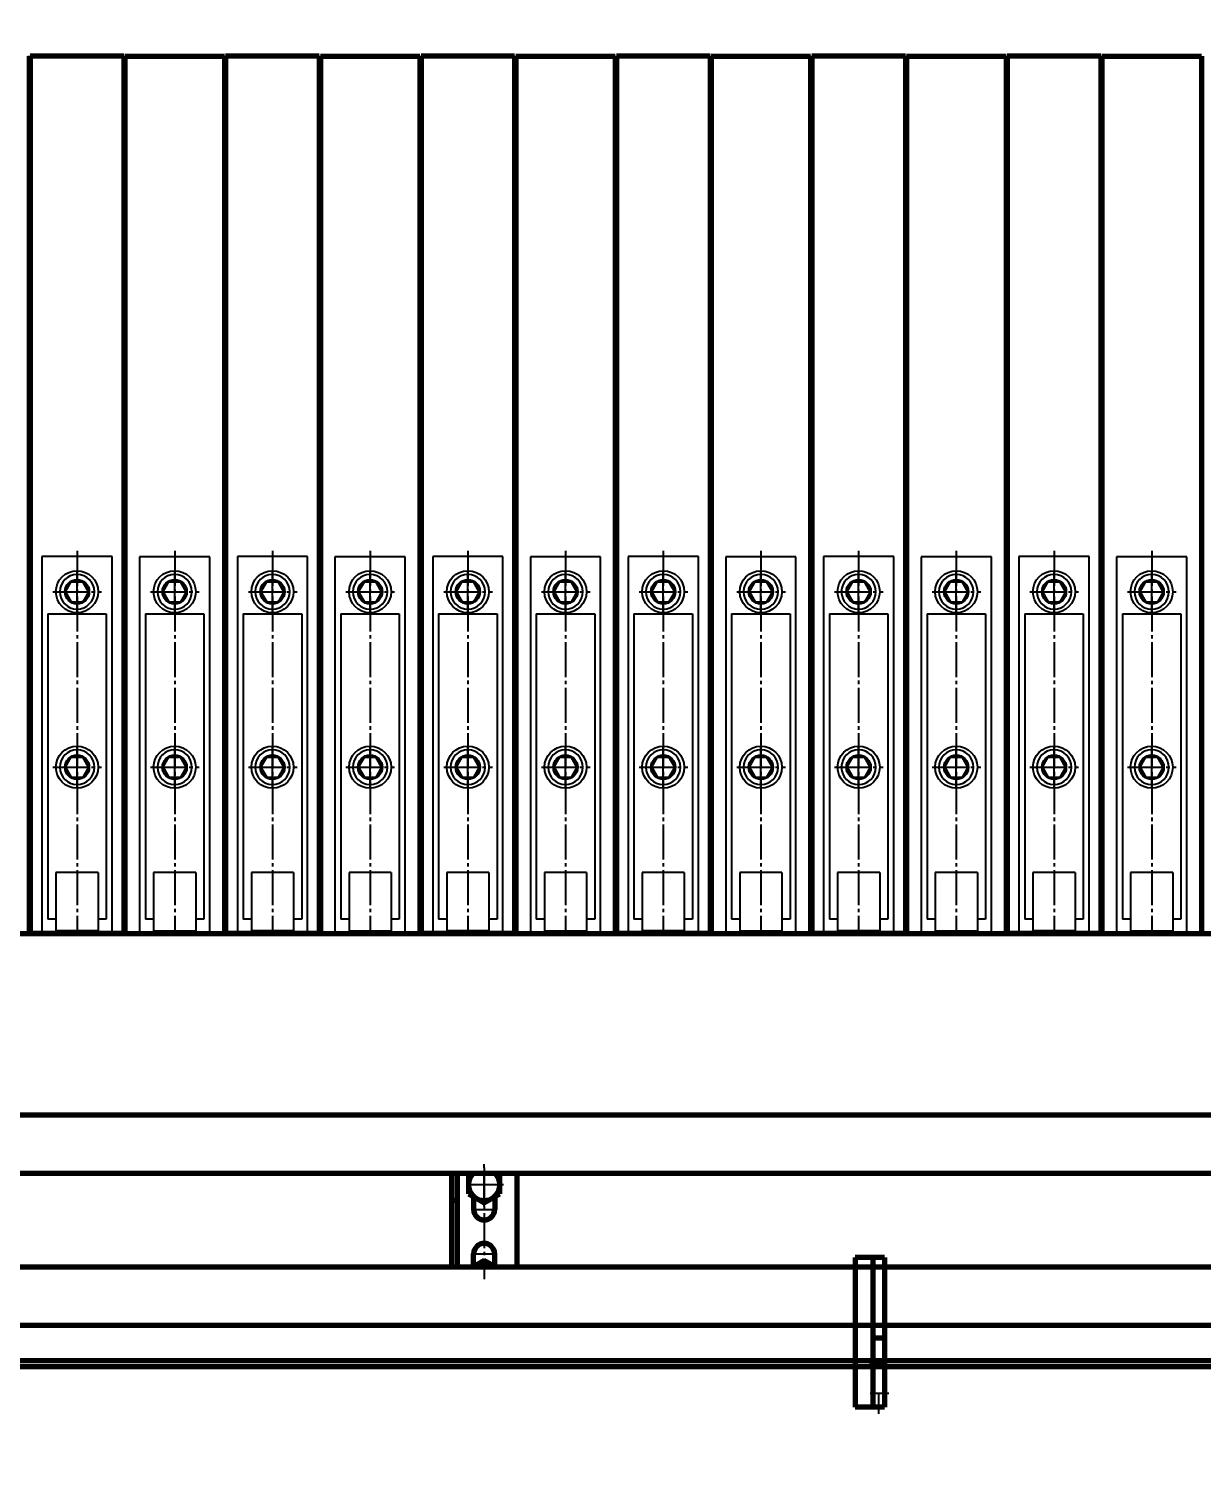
# Model space of a CAD drawing. Header units: millimetres. Extents: x -11880 to 11880, y -8400 to 8400.
# Drawn here: x -4164 to -3161, y 2510 to 3750 of the extents above; entities that cross this region are included whole.
import ezdxf

# ---------------------------------------------------------------- set-up
doc = ezdxf.new("R2010")
doc.units = ezdxf.units.MM
doc.linetypes.add('EB_DASH', pattern=[6, 3, -3])
doc.linetypes.add('EB_DASHDOT', pattern=[39, 30, -3, 3, -3])
for name, color, linetype, lineweight in [('CAXA0', 7, 'Continuous', 70), ('CAXA1', 1, 'EB_DASHDOT', 25), ('CAXA2', 6, 'EB_DASH', 25), ('CAXA4', 3, 'Continuous', 25)]:
    doc.layers.add(name, color=color, linetype=linetype, lineweight=lineweight)
doc.styles.add('标准', font='', dxfattribs={"width": 0.667})
doc.styles.get('标准').set_extended_font_data('FangSong_GB2312')
doc.dimstyles.new('标准', dxfattribs={"dimscale": 40, "dimtxt": 3.5, "dimasz": 3, "dimexe": 2, "dimexo": 0, "dimtad": 1, "dimdec": 1, "dimzin": 12, "dimdsep": 46, "dimtxsty": '标准', "dimcen": 0, "dimdle": 4, "dimaunit": 1, "dimazin": 2, "dimtfac": 1, "dimtdec": 3, "dimtmove": 0, "dimatfit": 3, "dimfxl": 0, "dimtolj": 1, "dimtzin": 0, "dimarcsym": 0})

# ---------------------------------------------------------------- blocks, each defined once
blk = doc.blocks.new('CAXBLOCK51', base_point=(-3445.3, 2639))
at = {"layer": 'CAXA0', "linetype": 'Continuous', "lineweight": 70}
for p, q in [((-3432.6, 2699.6), (-3457.6, 2699.6)), ((-3457.6, 2699.6), (-3457.6, 2571.6)), ((-3442.6, 2699.6), (-3442.6, 2571.6)), ((-3432.6, 2699.6), (-3432.6, 2571.6)), ((-3432.6, 2630.6), (-3442.6, 2630.6)), ((-3432.6, 2571.6), (-3457.6, 2571.6))]:
    blk.add_line(p, q, dxfattribs=at)
at = {"layer": 'CAXA1', "linetype": 'EB_DASHDOT', "lineweight": 25}
for p, q in [((-3445.3, 2608.6), (-3430.6, 2608.6)), ((-3444.7, 2583.6), (-3428.8, 2583.6))]:
    blk.add_line(p, q, dxfattribs=at)
at = {"layer": 'CAXA1', "color": 1, "linetype": 'EB_DASHDOT', "lineweight": 25}
blk.add_line((-3437.6, 2582.5), (-3437.6, 2566), dxfattribs=at)
blk = doc.blocks.new('CAXBLOCK157', base_point=(-3977.8, 3358.4))
at = {"layer": 'CAXA0', "linetype": 'Continuous', "lineweight": 70}
for p, q in [((-4162.6, 3726.7), (-4082.6, 3726.7)), ((-4162.6, 3726.7), (-4162.6, 2976.7)), ((-4082.6, 3726.7), (-4082.6, 2976.7)), ((-4162.6, 2976.7), (-4082.6, 2976.7))]:
    blk.add_line(p, q, dxfattribs=at)
at = {"layer": 'CAXA2', "color": 6, "linetype": 'Continuous', "lineweight": 25}
for p, q in [((-4152.6, 3298.7), (-4152.6, 2976.7)), ((-4092.6, 3298.7), (-4152.6, 3298.7)), ((-4092.6, 2976.7), (-4092.6, 3298.7)), ((-4122.6, 3250.8), (-4122.6, 3286.5)), ((-4132.4, 3268.7), (-4127.5, 3277.2)), ((-4127.5, 3277.2), (-4117.7, 3277.2)), ((-4112.8, 3268.7), (-4117.7, 3277.2)), ((-4112.8, 3268.7), (-4117.7, 3277.2)), ((-4132.4, 3268.7), (-4127.5, 3260.2)), ((-4127.5, 3260.2), (-4117.7, 3260.2)), ((-4112.8, 3268.7), (-4117.7, 3260.2)), ((-4147.6, 3249.7), (-4147.6, 2988.7)), ((-4147.6, 3249.7), (-4097.6, 3249.7)), ((-4097.6, 3249.7), (-4097.6, 2988.7)), ((-4122.6, 3100.8), (-4122.6, 3136.5)), ((-4132.4, 3118.7), (-4127.5, 3127.2)), ((-4127.5, 3127.2), (-4117.7, 3127.2)), ((-4112.8, 3118.7), (-4117.7, 3127.2)), ((-4112.8, 3118.7), (-4117.7, 3127.2)), ((-4132.4, 3118.7), (-4127.5, 3110.2)), ((-4112.8, 3118.7), (-4117.7, 3110.2)), ((-4127.5, 3110.2), (-4117.7, 3110.2)), ((-4140.6, 3028.7), (-4140.6, 2978.7)), ((-4104.6, 3028.7), (-4140.6, 3028.7)), ((-4104.6, 3028.7), (-4104.6, 2978.7)), ((-4140.6, 2988.7), (-4147.6, 2988.7)), ((-4097.6, 2988.7), (-4104.6, 2988.7)), ((-4104.6, 2978.7), (-4140.6, 2978.7))]:
    blk.add_line(p, q, dxfattribs=at)
at = {"layer": 'CAXA2', "color": 6, "linetype": 'EB_DASHDOT', "lineweight": 25}
for p, q in [((-4122.6, 3303.7), (-4122.6, 2976.7)), ((-4143.2, 3268.7), (-4101.6, 3268.7)), ((-4143.2, 3118.7), (-4101.6, 3118.7))]:
    blk.add_line(p, q, dxfattribs=at)
at = {"layer": 'CAXA2', "color": 6, "linetype": 'Continuous', "lineweight": 25}
for centre, radius in [((-4122.6, 3268.7), 18), ((-4122.6, 3268.7), 10.5), ((-4122.6, 3268.7), 9.81), ((-4122.6, 3118.7), 18), ((-4122.6, 3118.7), 18), ((-4122.6, 3118.7), 10.5), ((-4122.6, 3118.7), 10.5), ((-4122.6, 3118.7), 9.81)]:
    blk.add_circle(centre, radius, dxfattribs=at)
for centre, start, end in [((-4122.6, 3268.7), 0, 180), ((-4122.6, 3268.7), 180, 0), ((-4122.6, 3118.7), 0, 180), ((-4122.6, 3118.7), 180, 0)]:
    blk.add_arc(centre, 14.8, start, end, dxfattribs=at)
blk = doc.blocks.new('CAXBLOCK158', base_point=(-4081.6, 3351.7))
at = {"layer": 'CAXA0', "linetype": 'Continuous', "lineweight": 70}
for p, q in [((-4081.6, 3726.7), (-3996.6, 3726.7)), ((-4081.6, 3726.7), (-4081.6, 2976.7)), ((-3996.6, 3726.7), (-3996.6, 2976.7)), ((-4081.6, 2976.7), (-3996.6, 2976.7))]:
    blk.add_line(p, q, dxfattribs=at)
at = {"layer": 'CAXA2', "color": 6, "linetype": 'Continuous', "lineweight": 25}
for p, q in [((-4069.1, 3298.7), (-4069.1, 2976.7)), ((-4009.1, 3298.7), (-4069.1, 3298.7)), ((-4009.1, 2976.7), (-4009.1, 3298.7)), ((-4039.1, 3250.8), (-4039.1, 3286.5)), ((-4048.9, 3268.7), (-4044, 3277.2)), ((-4044, 3277.2), (-4034.2, 3277.2)), ((-4029.3, 3268.7), (-4034.2, 3277.2)), ((-4029.3, 3268.7), (-4034.2, 3277.2)), ((-4048.9, 3268.7), (-4044, 3260.2)), ((-4044, 3260.2), (-4034.2, 3260.2)), ((-4029.3, 3268.7), (-4034.2, 3260.2)), ((-4064.1, 3249.7), (-4064.1, 2988.7)), ((-4064.1, 3249.7), (-4014.1, 3249.7)), ((-4014.1, 3249.7), (-4014.1, 2988.7)), ((-4039.1, 3100.8), (-4039.1, 3136.5)), ((-4048.9, 3118.7), (-4044, 3127.2)), ((-4044, 3127.2), (-4034.2, 3127.2)), ((-4029.3, 3118.7), (-4034.2, 3127.2)), ((-4029.3, 3118.7), (-4034.2, 3127.2)), ((-4048.9, 3118.7), (-4044, 3110.2)), ((-4029.3, 3118.7), (-4034.2, 3110.2)), ((-4044, 3110.2), (-4034.2, 3110.2)), ((-4057.1, 3028.7), (-4057.1, 2978.7)), ((-4021.1, 3028.7), (-4057.1, 3028.7)), ((-4021.1, 3028.7), (-4021.1, 2978.7)), ((-4057.1, 2988.7), (-4064.1, 2988.7)), ((-4014.1, 2988.7), (-4021.1, 2988.7)), ((-4021.1, 2978.7), (-4057.1, 2978.7))]:
    blk.add_line(p, q, dxfattribs=at)
at = {"layer": 'CAXA2', "color": 6, "linetype": 'EB_DASHDOT', "lineweight": 25}
for p, q in [((-4039.1, 3303.7), (-4039.1, 2976.7)), ((-4059.7, 3268.7), (-4018.1, 3268.7)), ((-4059.7, 3118.7), (-4018.1, 3118.7))]:
    blk.add_line(p, q, dxfattribs=at)
at = {"layer": 'CAXA2', "color": 6, "linetype": 'Continuous', "lineweight": 25}
for centre, radius in [((-4039.1, 3268.7), 18), ((-4039.1, 3268.7), 10.5), ((-4039.1, 3268.7), 9.81), ((-4039.1, 3118.7), 18), ((-4039.1, 3118.7), 18), ((-4039.1, 3118.7), 10.5), ((-4039.1, 3118.7), 10.5), ((-4039.1, 3118.7), 9.81)]:
    blk.add_circle(centre, radius, dxfattribs=at)
for centre, start, end in [((-4039.1, 3268.7), 0, 180), ((-4039.1, 3268.7), 180, 0), ((-4039.1, 3118.7), 0, 180), ((-4039.1, 3118.7), 180, 0)]:
    blk.add_arc(centre, 14.8, start, end, dxfattribs=at)
blk = doc.blocks.new('CAXBLOCK159', base_point=(-3810.8, 3358.4))
at = {"layer": 'CAXA0', "linetype": 'Continuous', "lineweight": 70}
for p, q in [((-3995.6, 3726.7), (-3915.6, 3726.7)), ((-3995.6, 3726.7), (-3995.6, 2976.7)), ((-3915.6, 3726.7), (-3915.6, 2976.7)), ((-3995.6, 2976.7), (-3915.6, 2976.7))]:
    blk.add_line(p, q, dxfattribs=at)
at = {"layer": 'CAXA2', "color": 6, "linetype": 'Continuous', "lineweight": 25}
for p, q in [((-3985.6, 3298.7), (-3985.6, 2976.7)), ((-3925.6, 3298.7), (-3985.6, 3298.7)), ((-3925.6, 2976.7), (-3925.6, 3298.7)), ((-3955.6, 3250.8), (-3955.6, 3286.5)), ((-3965.4, 3268.7), (-3960.5, 3277.2)), ((-3960.5, 3277.2), (-3950.7, 3277.2)), ((-3945.8, 3268.7), (-3950.7, 3277.2)), ((-3945.8, 3268.7), (-3950.7, 3277.2)), ((-3965.4, 3268.7), (-3960.5, 3260.2)), ((-3960.5, 3260.2), (-3950.7, 3260.2)), ((-3945.8, 3268.7), (-3950.7, 3260.2)), ((-3980.6, 3249.7), (-3980.6, 2988.7)), ((-3980.6, 3249.7), (-3930.6, 3249.7)), ((-3930.6, 3249.7), (-3930.6, 2988.7)), ((-3955.6, 3100.8), (-3955.6, 3136.5)), ((-3965.4, 3118.7), (-3960.5, 3127.2)), ((-3960.5, 3127.2), (-3950.7, 3127.2)), ((-3945.8, 3118.7), (-3950.7, 3127.2)), ((-3945.8, 3118.7), (-3950.7, 3127.2)), ((-3965.4, 3118.7), (-3960.5, 3110.2)), ((-3945.8, 3118.7), (-3950.7, 3110.2)), ((-3960.5, 3110.2), (-3950.7, 3110.2)), ((-3973.6, 3028.7), (-3973.6, 2978.7)), ((-3937.6, 3028.7), (-3973.6, 3028.7)), ((-3937.6, 3028.7), (-3937.6, 2978.7)), ((-3973.6, 2988.7), (-3980.6, 2988.7)), ((-3930.6, 2988.7), (-3937.6, 2988.7)), ((-3937.6, 2978.7), (-3973.6, 2978.7))]:
    blk.add_line(p, q, dxfattribs=at)
at = {"layer": 'CAXA2', "color": 6, "linetype": 'EB_DASHDOT', "lineweight": 25}
for p, q in [((-3955.6, 3303.7), (-3955.6, 2976.7)), ((-3976.2, 3268.7), (-3934.6, 3268.7)), ((-3976.2, 3118.7), (-3934.6, 3118.7))]:
    blk.add_line(p, q, dxfattribs=at)
at = {"layer": 'CAXA2', "color": 6, "linetype": 'Continuous', "lineweight": 25}
for centre, radius in [((-3955.6, 3268.7), 18), ((-3955.6, 3268.7), 10.5), ((-3955.6, 3268.7), 9.81), ((-3955.6, 3118.7), 18), ((-3955.6, 3118.7), 18), ((-3955.6, 3118.7), 10.5), ((-3955.6, 3118.7), 10.5), ((-3955.6, 3118.7), 9.81)]:
    blk.add_circle(centre, radius, dxfattribs=at)
for centre, start, end in [((-3955.6, 3268.7), 0, 180), ((-3955.6, 3268.7), 180, 0), ((-3955.6, 3118.7), 0, 180), ((-3955.6, 3118.7), 180, 0)]:
    blk.add_arc(centre, 14.8, start, end, dxfattribs=at)
blk = doc.blocks.new('CAXBLOCK160', base_point=(-3914.6, 3351.7))
at = {"layer": 'CAXA0', "linetype": 'Continuous', "lineweight": 70}
for p, q in [((-3914.6, 3726.7), (-3829.6, 3726.7)), ((-3914.6, 3726.7), (-3914.6, 2976.7)), ((-3829.6, 3726.7), (-3829.6, 2976.7)), ((-3914.6, 2976.7), (-3829.6, 2976.7))]:
    blk.add_line(p, q, dxfattribs=at)
at = {"layer": 'CAXA2', "color": 6, "linetype": 'Continuous', "lineweight": 25}
for p, q in [((-3902.1, 3298.7), (-3902.1, 2976.7)), ((-3842.1, 3298.7), (-3902.1, 3298.7)), ((-3842.1, 2976.7), (-3842.1, 3298.7)), ((-3872.1, 3250.8), (-3872.1, 3286.5)), ((-3881.9, 3268.7), (-3877, 3277.2)), ((-3877, 3277.2), (-3867.2, 3277.2)), ((-3862.3, 3268.7), (-3867.2, 3277.2)), ((-3862.3, 3268.7), (-3867.2, 3277.2)), ((-3881.9, 3268.7), (-3877, 3260.2)), ((-3877, 3260.2), (-3867.2, 3260.2)), ((-3862.3, 3268.7), (-3867.2, 3260.2)), ((-3897.1, 3249.7), (-3897.1, 2988.7)), ((-3897.1, 3249.7), (-3847.1, 3249.7)), ((-3847.1, 3249.7), (-3847.1, 2988.7)), ((-3872.1, 3100.8), (-3872.1, 3136.5)), ((-3881.9, 3118.7), (-3877, 3127.2)), ((-3877, 3127.2), (-3867.2, 3127.2)), ((-3862.3, 3118.7), (-3867.2, 3127.2)), ((-3862.3, 3118.7), (-3867.2, 3127.2)), ((-3881.9, 3118.7), (-3877, 3110.2)), ((-3862.3, 3118.7), (-3867.2, 3110.2)), ((-3877, 3110.2), (-3867.2, 3110.2)), ((-3890.1, 3028.7), (-3890.1, 2978.7)), ((-3854.1, 3028.7), (-3890.1, 3028.7)), ((-3854.1, 3028.7), (-3854.1, 2978.7)), ((-3890.1, 2988.7), (-3897.1, 2988.7)), ((-3847.1, 2988.7), (-3854.1, 2988.7)), ((-3854.1, 2978.7), (-3890.1, 2978.7))]:
    blk.add_line(p, q, dxfattribs=at)
at = {"layer": 'CAXA2', "color": 6, "linetype": 'EB_DASHDOT', "lineweight": 25}
for p, q in [((-3872.1, 3303.7), (-3872.1, 2976.7)), ((-3892.7, 3268.7), (-3851.1, 3268.7)), ((-3892.7, 3118.7), (-3851.1, 3118.7))]:
    blk.add_line(p, q, dxfattribs=at)
at = {"layer": 'CAXA2', "color": 6, "linetype": 'Continuous', "lineweight": 25}
for centre, radius in [((-3872.1, 3268.7), 18), ((-3872.1, 3268.7), 10.5), ((-3872.1, 3268.7), 9.81), ((-3872.1, 3118.7), 18), ((-3872.1, 3118.7), 18), ((-3872.1, 3118.7), 10.5), ((-3872.1, 3118.7), 10.5), ((-3872.1, 3118.7), 9.81)]:
    blk.add_circle(centre, radius, dxfattribs=at)
for centre, start, end in [((-3872.1, 3268.7), 0, 180), ((-3872.1, 3268.7), 180, 0), ((-3872.1, 3118.7), 0, 180), ((-3872.1, 3118.7), 180, 0)]:
    blk.add_arc(centre, 14.8, start, end, dxfattribs=at)
blk = doc.blocks.new('CAXBLOCK161', base_point=(-3643.8, 3358.4))
at = {"layer": 'CAXA0', "linetype": 'Continuous', "lineweight": 70}
for p, q in [((-3828.6, 3726.7), (-3748.6, 3726.7)), ((-3828.6, 3726.7), (-3828.6, 2976.7)), ((-3748.6, 3726.7), (-3748.6, 2976.7)), ((-3828.6, 2976.7), (-3748.6, 2976.7))]:
    blk.add_line(p, q, dxfattribs=at)
at = {"layer": 'CAXA2', "color": 6, "linetype": 'Continuous', "lineweight": 25}
for p, q in [((-3818.6, 3298.7), (-3818.6, 2976.7)), ((-3758.6, 3298.7), (-3818.6, 3298.7)), ((-3758.6, 2976.7), (-3758.6, 3298.7)), ((-3788.6, 3250.8), (-3788.6, 3286.5)), ((-3798.4, 3268.7), (-3793.5, 3277.2)), ((-3793.5, 3277.2), (-3783.7, 3277.2)), ((-3778.8, 3268.7), (-3783.7, 3277.2)), ((-3778.8, 3268.7), (-3783.7, 3277.2)), ((-3798.4, 3268.7), (-3793.5, 3260.2)), ((-3793.5, 3260.2), (-3783.7, 3260.2)), ((-3778.8, 3268.7), (-3783.7, 3260.2)), ((-3813.6, 3249.7), (-3813.6, 2988.7)), ((-3813.6, 3249.7), (-3763.6, 3249.7)), ((-3763.6, 3249.7), (-3763.6, 2988.7)), ((-3788.6, 3100.8), (-3788.6, 3136.5)), ((-3798.4, 3118.7), (-3793.5, 3127.2)), ((-3793.5, 3127.2), (-3783.7, 3127.2)), ((-3778.8, 3118.7), (-3783.7, 3127.2)), ((-3778.8, 3118.7), (-3783.7, 3127.2)), ((-3798.4, 3118.7), (-3793.5, 3110.2)), ((-3778.8, 3118.7), (-3783.7, 3110.2)), ((-3793.5, 3110.2), (-3783.7, 3110.2)), ((-3806.6, 3028.7), (-3806.6, 2978.7)), ((-3770.6, 3028.7), (-3806.6, 3028.7)), ((-3770.6, 3028.7), (-3770.6, 2978.7)), ((-3806.6, 2988.7), (-3813.6, 2988.7)), ((-3763.6, 2988.7), (-3770.6, 2988.7)), ((-3770.6, 2978.7), (-3806.6, 2978.7))]:
    blk.add_line(p, q, dxfattribs=at)
at = {"layer": 'CAXA2', "color": 6, "linetype": 'EB_DASHDOT', "lineweight": 25}
for p, q in [((-3788.6, 3303.7), (-3788.6, 2976.7)), ((-3809.2, 3268.7), (-3767.6, 3268.7)), ((-3809.2, 3118.7), (-3767.6, 3118.7))]:
    blk.add_line(p, q, dxfattribs=at)
at = {"layer": 'CAXA2', "color": 6, "linetype": 'Continuous', "lineweight": 25}
for centre, radius in [((-3788.6, 3268.7), 18), ((-3788.6, 3268.7), 10.5), ((-3788.6, 3268.7), 9.81), ((-3788.6, 3118.7), 18), ((-3788.6, 3118.7), 18), ((-3788.6, 3118.7), 10.5), ((-3788.6, 3118.7), 10.5), ((-3788.6, 3118.7), 9.81)]:
    blk.add_circle(centre, radius, dxfattribs=at)
for centre, start, end in [((-3788.6, 3268.7), 0, 180), ((-3788.6, 3268.7), 180, 0), ((-3788.6, 3118.7), 0, 180), ((-3788.6, 3118.7), 180, 0)]:
    blk.add_arc(centre, 14.8, start, end, dxfattribs=at)
blk = doc.blocks.new('CAXBLOCK162', base_point=(-3747.6, 3351.7))
at = {"layer": 'CAXA0', "linetype": 'Continuous', "lineweight": 70}
for p, q in [((-3747.6, 3726.7), (-3662.6, 3726.7)), ((-3747.6, 3726.7), (-3747.6, 2976.7)), ((-3662.6, 3726.7), (-3662.6, 2976.7)), ((-3747.6, 2976.7), (-3662.6, 2976.7))]:
    blk.add_line(p, q, dxfattribs=at)
at = {"layer": 'CAXA2', "color": 6, "linetype": 'Continuous', "lineweight": 25}
for p, q in [((-3735.1, 3298.7), (-3735.1, 2976.7)), ((-3675.1, 3298.7), (-3735.1, 3298.7)), ((-3675.1, 2976.7), (-3675.1, 3298.7)), ((-3705.1, 3250.8), (-3705.1, 3286.5)), ((-3714.9, 3268.7), (-3710, 3277.2)), ((-3710, 3277.2), (-3700.2, 3277.2)), ((-3695.3, 3268.7), (-3700.2, 3277.2)), ((-3695.3, 3268.7), (-3700.2, 3277.2)), ((-3714.9, 3268.7), (-3710, 3260.2)), ((-3710, 3260.2), (-3700.2, 3260.2)), ((-3695.3, 3268.7), (-3700.2, 3260.2)), ((-3730.1, 3249.7), (-3730.1, 2988.7)), ((-3730.1, 3249.7), (-3680.1, 3249.7)), ((-3680.1, 3249.7), (-3680.1, 2988.7)), ((-3705.1, 3100.8), (-3705.1, 3136.5)), ((-3714.9, 3118.7), (-3710, 3127.2)), ((-3710, 3127.2), (-3700.2, 3127.2)), ((-3695.3, 3118.7), (-3700.2, 3127.2)), ((-3695.3, 3118.7), (-3700.2, 3127.2)), ((-3714.9, 3118.7), (-3710, 3110.2)), ((-3695.3, 3118.7), (-3700.2, 3110.2)), ((-3710, 3110.2), (-3700.2, 3110.2)), ((-3723.1, 3028.7), (-3723.1, 2978.7)), ((-3687.1, 3028.7), (-3723.1, 3028.7)), ((-3687.1, 3028.7), (-3687.1, 2978.7)), ((-3723.1, 2988.7), (-3730.1, 2988.7)), ((-3680.1, 2988.7), (-3687.1, 2988.7)), ((-3687.1, 2978.7), (-3723.1, 2978.7))]:
    blk.add_line(p, q, dxfattribs=at)
at = {"layer": 'CAXA2', "color": 6, "linetype": 'EB_DASHDOT', "lineweight": 25}
for p, q in [((-3705.1, 3303.7), (-3705.1, 2976.7)), ((-3725.7, 3268.7), (-3684.1, 3268.7)), ((-3725.7, 3118.7), (-3684.1, 3118.7))]:
    blk.add_line(p, q, dxfattribs=at)
at = {"layer": 'CAXA2', "color": 6, "linetype": 'Continuous', "lineweight": 25}
for centre, radius in [((-3705.1, 3268.7), 18), ((-3705.1, 3268.7), 10.5), ((-3705.1, 3268.7), 9.81), ((-3705.1, 3118.7), 18), ((-3705.1, 3118.7), 18), ((-3705.1, 3118.7), 10.5), ((-3705.1, 3118.7), 10.5), ((-3705.1, 3118.7), 9.81)]:
    blk.add_circle(centre, radius, dxfattribs=at)
for centre, start, end in [((-3705.1, 3268.7), 0, 180), ((-3705.1, 3268.7), 180, 0), ((-3705.1, 3118.7), 0, 180), ((-3705.1, 3118.7), 180, 0)]:
    blk.add_arc(centre, 14.8, start, end, dxfattribs=at)
blk = doc.blocks.new('CAXBLOCK163', base_point=(-3476.8, 3358.4))
at = {"layer": 'CAXA0', "linetype": 'Continuous', "lineweight": 70}
for p, q in [((-3661.6, 3726.7), (-3581.6, 3726.7)), ((-3661.6, 3726.7), (-3661.6, 2976.7)), ((-3581.6, 3726.7), (-3581.6, 2976.7)), ((-3661.6, 2976.7), (-3581.6, 2976.7))]:
    blk.add_line(p, q, dxfattribs=at)
at = {"layer": 'CAXA2', "color": 6, "linetype": 'Continuous', "lineweight": 25}
for p, q in [((-3651.6, 3298.7), (-3651.6, 2976.7)), ((-3591.6, 3298.7), (-3651.6, 3298.7)), ((-3591.6, 2976.7), (-3591.6, 3298.7)), ((-3621.6, 3250.8), (-3621.6, 3286.5)), ((-3631.4, 3268.7), (-3626.5, 3277.2)), ((-3626.5, 3277.2), (-3616.7, 3277.2)), ((-3611.8, 3268.7), (-3616.7, 3277.2)), ((-3611.8, 3268.7), (-3616.7, 3277.2)), ((-3631.4, 3268.7), (-3626.5, 3260.2)), ((-3626.5, 3260.2), (-3616.7, 3260.2)), ((-3611.8, 3268.7), (-3616.7, 3260.2)), ((-3646.6, 3249.7), (-3646.6, 2988.7)), ((-3646.6, 3249.7), (-3596.6, 3249.7)), ((-3596.6, 3249.7), (-3596.6, 2988.7)), ((-3621.6, 3100.8), (-3621.6, 3136.5)), ((-3631.4, 3118.7), (-3626.5, 3127.2)), ((-3626.5, 3127.2), (-3616.7, 3127.2)), ((-3611.8, 3118.7), (-3616.7, 3127.2)), ((-3611.8, 3118.7), (-3616.7, 3127.2)), ((-3631.4, 3118.7), (-3626.5, 3110.2)), ((-3611.8, 3118.7), (-3616.7, 3110.2)), ((-3626.5, 3110.2), (-3616.7, 3110.2)), ((-3639.6, 3028.7), (-3639.6, 2978.7)), ((-3603.6, 3028.7), (-3639.6, 3028.7)), ((-3603.6, 3028.7), (-3603.6, 2978.7)), ((-3639.6, 2988.7), (-3646.6, 2988.7)), ((-3596.6, 2988.7), (-3603.6, 2988.7)), ((-3603.6, 2978.7), (-3639.6, 2978.7))]:
    blk.add_line(p, q, dxfattribs=at)
at = {"layer": 'CAXA2', "color": 6, "linetype": 'EB_DASHDOT', "lineweight": 25}
for p, q in [((-3621.6, 3303.7), (-3621.6, 2976.7)), ((-3642.2, 3268.7), (-3600.6, 3268.7)), ((-3642.2, 3118.7), (-3600.6, 3118.7))]:
    blk.add_line(p, q, dxfattribs=at)
at = {"layer": 'CAXA2', "color": 6, "linetype": 'Continuous', "lineweight": 25}
for centre, radius in [((-3621.6, 3268.7), 18), ((-3621.6, 3268.7), 10.5), ((-3621.6, 3268.7), 9.81), ((-3621.6, 3118.7), 18), ((-3621.6, 3118.7), 18), ((-3621.6, 3118.7), 10.5), ((-3621.6, 3118.7), 10.5), ((-3621.6, 3118.7), 9.81)]:
    blk.add_circle(centre, radius, dxfattribs=at)
for centre, start, end in [((-3621.6, 3268.7), 0, 180), ((-3621.6, 3268.7), 180, 0), ((-3621.6, 3118.7), 0, 180), ((-3621.6, 3118.7), 180, 0)]:
    blk.add_arc(centre, 14.8, start, end, dxfattribs=at)
blk = doc.blocks.new('CAXBLOCK164', base_point=(-3580.6, 3351.7))
at = {"layer": 'CAXA0', "linetype": 'Continuous', "lineweight": 70}
for p, q in [((-3580.6, 3726.7), (-3495.6, 3726.7)), ((-3580.6, 3726.7), (-3580.6, 2976.7)), ((-3495.6, 3726.7), (-3495.6, 2976.7)), ((-3580.6, 2976.7), (-3495.6, 2976.7))]:
    blk.add_line(p, q, dxfattribs=at)
at = {"layer": 'CAXA2', "color": 6, "linetype": 'Continuous', "lineweight": 25}
for p, q in [((-3568.1, 3298.7), (-3568.1, 2976.7)), ((-3508.1, 3298.7), (-3568.1, 3298.7)), ((-3508.1, 2976.7), (-3508.1, 3298.7)), ((-3538.1, 3250.8), (-3538.1, 3286.5)), ((-3547.9, 3268.7), (-3543, 3277.2)), ((-3543, 3277.2), (-3533.2, 3277.2)), ((-3528.3, 3268.7), (-3533.2, 3277.2)), ((-3528.3, 3268.7), (-3533.2, 3277.2)), ((-3547.9, 3268.7), (-3543, 3260.2)), ((-3543, 3260.2), (-3533.2, 3260.2)), ((-3528.3, 3268.7), (-3533.2, 3260.2)), ((-3563.1, 3249.7), (-3563.1, 2988.7)), ((-3563.1, 3249.7), (-3513.1, 3249.7)), ((-3513.1, 3249.7), (-3513.1, 2988.7)), ((-3538.1, 3100.8), (-3538.1, 3136.5)), ((-3547.9, 3118.7), (-3543, 3127.2)), ((-3543, 3127.2), (-3533.2, 3127.2)), ((-3528.3, 3118.7), (-3533.2, 3127.2)), ((-3528.3, 3118.7), (-3533.2, 3127.2)), ((-3547.9, 3118.7), (-3543, 3110.2)), ((-3528.3, 3118.7), (-3533.2, 3110.2)), ((-3543, 3110.2), (-3533.2, 3110.2)), ((-3556.1, 3028.7), (-3556.1, 2978.7)), ((-3520.1, 3028.7), (-3556.1, 3028.7)), ((-3520.1, 3028.7), (-3520.1, 2978.7)), ((-3556.1, 2988.7), (-3563.1, 2988.7)), ((-3513.1, 2988.7), (-3520.1, 2988.7)), ((-3520.1, 2978.7), (-3556.1, 2978.7))]:
    blk.add_line(p, q, dxfattribs=at)
at = {"layer": 'CAXA2', "color": 6, "linetype": 'EB_DASHDOT', "lineweight": 25}
for p, q in [((-3538.1, 3303.7), (-3538.1, 2976.7)), ((-3558.7, 3268.7), (-3517.1, 3268.7)), ((-3558.7, 3118.7), (-3517.1, 3118.7))]:
    blk.add_line(p, q, dxfattribs=at)
at = {"layer": 'CAXA2', "color": 6, "linetype": 'Continuous', "lineweight": 25}
for centre, radius in [((-3538.1, 3268.7), 18), ((-3538.1, 3268.7), 10.5), ((-3538.1, 3268.7), 9.81), ((-3538.1, 3118.7), 18), ((-3538.1, 3118.7), 18), ((-3538.1, 3118.7), 10.5), ((-3538.1, 3118.7), 10.5), ((-3538.1, 3118.7), 9.81)]:
    blk.add_circle(centre, radius, dxfattribs=at)
for centre, start, end in [((-3538.1, 3268.7), 0, 180), ((-3538.1, 3268.7), 180, 0), ((-3538.1, 3118.7), 0, 180), ((-3538.1, 3118.7), 180, 0)]:
    blk.add_arc(centre, 14.8, start, end, dxfattribs=at)
blk = doc.blocks.new('CAXBLOCK165', base_point=(-3309.8, 3358.4))
at = {"layer": 'CAXA0', "linetype": 'Continuous', "lineweight": 70}
for p, q in [((-3494.6, 3726.7), (-3414.6, 3726.7)), ((-3494.6, 3726.7), (-3494.6, 2976.7)), ((-3414.6, 3726.7), (-3414.6, 2976.7)), ((-3494.6, 2976.7), (-3414.6, 2976.7))]:
    blk.add_line(p, q, dxfattribs=at)
at = {"layer": 'CAXA2', "color": 6, "linetype": 'Continuous', "lineweight": 25}
for p, q in [((-3484.6, 3298.7), (-3484.6, 2976.7)), ((-3424.6, 3298.7), (-3484.6, 3298.7)), ((-3424.6, 2976.7), (-3424.6, 3298.7)), ((-3454.6, 3250.8), (-3454.6, 3286.5)), ((-3464.4, 3268.7), (-3459.5, 3277.2)), ((-3459.5, 3277.2), (-3449.7, 3277.2)), ((-3444.8, 3268.7), (-3449.7, 3277.2)), ((-3444.8, 3268.7), (-3449.7, 3277.2)), ((-3464.4, 3268.7), (-3459.5, 3260.2)), ((-3459.5, 3260.2), (-3449.7, 3260.2)), ((-3444.8, 3268.7), (-3449.7, 3260.2)), ((-3479.6, 3249.7), (-3479.6, 2988.7)), ((-3479.6, 3249.7), (-3429.6, 3249.7)), ((-3429.6, 3249.7), (-3429.6, 2988.7)), ((-3454.6, 3100.8), (-3454.6, 3136.5)), ((-3464.4, 3118.7), (-3459.5, 3127.2)), ((-3459.5, 3127.2), (-3449.7, 3127.2)), ((-3444.8, 3118.7), (-3449.7, 3127.2)), ((-3444.8, 3118.7), (-3449.7, 3127.2)), ((-3464.4, 3118.7), (-3459.5, 3110.2)), ((-3444.8, 3118.7), (-3449.7, 3110.2)), ((-3459.5, 3110.2), (-3449.7, 3110.2)), ((-3472.6, 3028.7), (-3472.6, 2978.7)), ((-3436.6, 3028.7), (-3472.6, 3028.7)), ((-3436.6, 3028.7), (-3436.6, 2978.7)), ((-3472.6, 2988.7), (-3479.6, 2988.7)), ((-3429.6, 2988.7), (-3436.6, 2988.7)), ((-3436.6, 2978.7), (-3472.6, 2978.7))]:
    blk.add_line(p, q, dxfattribs=at)
at = {"layer": 'CAXA2', "color": 6, "linetype": 'EB_DASHDOT', "lineweight": 25}
for p, q in [((-3454.6, 3303.7), (-3454.6, 2976.7)), ((-3475.2, 3268.7), (-3433.6, 3268.7)), ((-3475.2, 3118.7), (-3433.6, 3118.7))]:
    blk.add_line(p, q, dxfattribs=at)
at = {"layer": 'CAXA2', "color": 6, "linetype": 'Continuous', "lineweight": 25}
for centre, radius in [((-3454.6, 3268.7), 18), ((-3454.6, 3268.7), 10.5), ((-3454.6, 3268.7), 9.81), ((-3454.6, 3118.7), 18), ((-3454.6, 3118.7), 18), ((-3454.6, 3118.7), 10.5), ((-3454.6, 3118.7), 10.5), ((-3454.6, 3118.7), 9.81)]:
    blk.add_circle(centre, radius, dxfattribs=at)
for centre, start, end in [((-3454.6, 3268.7), 0, 180), ((-3454.6, 3268.7), 180, 0), ((-3454.6, 3118.7), 0, 180), ((-3454.6, 3118.7), 180, 0)]:
    blk.add_arc(centre, 14.8, start, end, dxfattribs=at)
blk = doc.blocks.new('CAXBLOCK166', base_point=(-3413.6, 3351.7))
at = {"layer": 'CAXA0', "linetype": 'Continuous', "lineweight": 70}
for p, q in [((-3413.6, 3726.7), (-3328.6, 3726.7)), ((-3413.6, 3726.7), (-3413.6, 2976.7)), ((-3328.6, 3726.7), (-3328.6, 2976.7)), ((-3413.6, 2976.7), (-3328.6, 2976.7))]:
    blk.add_line(p, q, dxfattribs=at)
at = {"layer": 'CAXA2', "color": 6, "linetype": 'Continuous', "lineweight": 25}
for p, q in [((-3401.1, 3298.7), (-3401.1, 2976.7)), ((-3341.1, 3298.7), (-3401.1, 3298.7)), ((-3341.1, 2976.7), (-3341.1, 3298.7)), ((-3371.1, 3250.8), (-3371.1, 3286.5)), ((-3380.9, 3268.7), (-3376, 3277.2)), ((-3376, 3277.2), (-3366.2, 3277.2)), ((-3361.3, 3268.7), (-3366.2, 3277.2)), ((-3361.3, 3268.7), (-3366.2, 3277.2)), ((-3380.9, 3268.7), (-3376, 3260.2)), ((-3376, 3260.2), (-3366.2, 3260.2)), ((-3361.3, 3268.7), (-3366.2, 3260.2)), ((-3396.1, 3249.7), (-3396.1, 2988.7)), ((-3396.1, 3249.7), (-3346.1, 3249.7)), ((-3346.1, 3249.7), (-3346.1, 2988.7)), ((-3371.1, 3100.8), (-3371.1, 3136.5)), ((-3380.9, 3118.7), (-3376, 3127.2)), ((-3376, 3127.2), (-3366.2, 3127.2)), ((-3361.3, 3118.7), (-3366.2, 3127.2)), ((-3361.3, 3118.7), (-3366.2, 3127.2)), ((-3380.9, 3118.7), (-3376, 3110.2)), ((-3361.3, 3118.7), (-3366.2, 3110.2)), ((-3376, 3110.2), (-3366.2, 3110.2)), ((-3389.1, 3028.7), (-3389.1, 2978.7)), ((-3353.1, 3028.7), (-3389.1, 3028.7)), ((-3353.1, 3028.7), (-3353.1, 2978.7)), ((-3389.1, 2988.7), (-3396.1, 2988.7)), ((-3346.1, 2988.7), (-3353.1, 2988.7)), ((-3353.1, 2978.7), (-3389.1, 2978.7))]:
    blk.add_line(p, q, dxfattribs=at)
at = {"layer": 'CAXA2', "color": 6, "linetype": 'EB_DASHDOT', "lineweight": 25}
for p, q in [((-3371.1, 3303.7), (-3371.1, 2976.7)), ((-3391.7, 3268.7), (-3350.1, 3268.7)), ((-3391.7, 3118.7), (-3350.1, 3118.7))]:
    blk.add_line(p, q, dxfattribs=at)
at = {"layer": 'CAXA2', "color": 6, "linetype": 'Continuous', "lineweight": 25}
for centre, radius in [((-3371.1, 3268.7), 18), ((-3371.1, 3268.7), 10.5), ((-3371.1, 3268.7), 9.81), ((-3371.1, 3118.7), 18), ((-3371.1, 3118.7), 18), ((-3371.1, 3118.7), 10.5), ((-3371.1, 3118.7), 10.5), ((-3371.1, 3118.7), 9.81)]:
    blk.add_circle(centre, radius, dxfattribs=at)
for centre, start, end in [((-3371.1, 3268.7), 0, 180), ((-3371.1, 3268.7), 180, 0), ((-3371.1, 3118.7), 0, 180), ((-3371.1, 3118.7), 180, 0)]:
    blk.add_arc(centre, 14.8, start, end, dxfattribs=at)
blk = doc.blocks.new('CAXBLOCK167', base_point=(-3142.8, 3358.4))
at = {"layer": 'CAXA0', "linetype": 'Continuous', "lineweight": 70}
for p, q in [((-3327.6, 3726.7), (-3247.6, 3726.7)), ((-3327.6, 3726.7), (-3327.6, 2976.7)), ((-3247.6, 3726.7), (-3247.6, 2976.7)), ((-3327.6, 2976.7), (-3247.6, 2976.7))]:
    blk.add_line(p, q, dxfattribs=at)
at = {"layer": 'CAXA2', "color": 6, "linetype": 'Continuous', "lineweight": 25}
for p, q in [((-3317.6, 3298.7), (-3317.6, 2976.7)), ((-3257.6, 3298.7), (-3317.6, 3298.7)), ((-3257.6, 2976.7), (-3257.6, 3298.7)), ((-3287.6, 3250.8), (-3287.6, 3286.5)), ((-3297.4, 3268.7), (-3292.5, 3277.2)), ((-3292.5, 3277.2), (-3282.7, 3277.2)), ((-3277.8, 3268.7), (-3282.7, 3277.2)), ((-3277.8, 3268.7), (-3282.7, 3277.2)), ((-3297.4, 3268.7), (-3292.5, 3260.2)), ((-3292.5, 3260.2), (-3282.7, 3260.2)), ((-3277.8, 3268.7), (-3282.7, 3260.2)), ((-3312.6, 3249.7), (-3312.6, 2988.7)), ((-3312.6, 3249.7), (-3262.6, 3249.7)), ((-3262.6, 3249.7), (-3262.6, 2988.7)), ((-3287.6, 3100.8), (-3287.6, 3136.5)), ((-3297.4, 3118.7), (-3292.5, 3127.2)), ((-3292.5, 3127.2), (-3282.7, 3127.2)), ((-3277.8, 3118.7), (-3282.7, 3127.2)), ((-3277.8, 3118.7), (-3282.7, 3127.2)), ((-3297.4, 3118.7), (-3292.5, 3110.2)), ((-3277.8, 3118.7), (-3282.7, 3110.2)), ((-3292.5, 3110.2), (-3282.7, 3110.2)), ((-3305.6, 3028.7), (-3305.6, 2978.7)), ((-3269.6, 3028.7), (-3305.6, 3028.7)), ((-3269.6, 3028.7), (-3269.6, 2978.7)), ((-3305.6, 2988.7), (-3312.6, 2988.7)), ((-3262.6, 2988.7), (-3269.6, 2988.7)), ((-3269.6, 2978.7), (-3305.6, 2978.7))]:
    blk.add_line(p, q, dxfattribs=at)
at = {"layer": 'CAXA2', "color": 6, "linetype": 'EB_DASHDOT', "lineweight": 25}
for p, q in [((-3287.6, 3303.7), (-3287.6, 2976.7)), ((-3308.2, 3268.7), (-3266.6, 3268.7)), ((-3308.2, 3118.7), (-3266.6, 3118.7))]:
    blk.add_line(p, q, dxfattribs=at)
at = {"layer": 'CAXA2', "color": 6, "linetype": 'Continuous', "lineweight": 25}
for centre, radius in [((-3287.6, 3268.7), 18), ((-3287.6, 3268.7), 10.5), ((-3287.6, 3268.7), 9.81), ((-3287.6, 3118.7), 18), ((-3287.6, 3118.7), 18), ((-3287.6, 3118.7), 10.5), ((-3287.6, 3118.7), 10.5), ((-3287.6, 3118.7), 9.81)]:
    blk.add_circle(centre, radius, dxfattribs=at)
for centre, start, end in [((-3287.6, 3268.7), 0, 180), ((-3287.6, 3268.7), 180, 0), ((-3287.6, 3118.7), 0, 180), ((-3287.6, 3118.7), 180, 0)]:
    blk.add_arc(centre, 14.8, start, end, dxfattribs=at)
blk = doc.blocks.new('CAXBLOCK168', base_point=(-3246.6, 3351.7))
at = {"layer": 'CAXA0', "linetype": 'Continuous', "lineweight": 70}
for p, q in [((-3246.6, 3726.7), (-3161.6, 3726.7)), ((-3246.6, 3726.7), (-3246.6, 2976.7)), ((-3161.6, 3726.7), (-3161.6, 2976.7)), ((-3246.6, 2976.7), (-3161.6, 2976.7))]:
    blk.add_line(p, q, dxfattribs=at)
at = {"layer": 'CAXA2', "color": 6, "linetype": 'Continuous', "lineweight": 25}
for p, q in [((-3234.1, 3298.7), (-3234.1, 2976.7)), ((-3174.1, 3298.7), (-3234.1, 3298.7)), ((-3174.1, 2976.7), (-3174.1, 3298.7)), ((-3204.1, 3250.8), (-3204.1, 3286.5)), ((-3213.9, 3268.7), (-3209, 3277.2)), ((-3209, 3277.2), (-3199.2, 3277.2)), ((-3194.3, 3268.7), (-3199.2, 3277.2)), ((-3194.3, 3268.7), (-3199.2, 3277.2)), ((-3213.9, 3268.7), (-3209, 3260.2)), ((-3209, 3260.2), (-3199.2, 3260.2)), ((-3194.3, 3268.7), (-3199.2, 3260.2)), ((-3229.1, 3249.7), (-3229.1, 2988.7)), ((-3229.1, 3249.7), (-3179.1, 3249.7)), ((-3179.1, 3249.7), (-3179.1, 2988.7)), ((-3204.1, 3100.8), (-3204.1, 3136.5)), ((-3213.9, 3118.7), (-3209, 3127.2)), ((-3209, 3127.2), (-3199.2, 3127.2)), ((-3194.3, 3118.7), (-3199.2, 3127.2)), ((-3194.3, 3118.7), (-3199.2, 3127.2)), ((-3213.9, 3118.7), (-3209, 3110.2)), ((-3194.3, 3118.7), (-3199.2, 3110.2)), ((-3209, 3110.2), (-3199.2, 3110.2)), ((-3222.1, 3028.7), (-3222.1, 2978.7)), ((-3186.1, 3028.7), (-3222.1, 3028.7)), ((-3186.1, 3028.7), (-3186.1, 2978.7)), ((-3222.1, 2988.7), (-3229.1, 2988.7)), ((-3179.1, 2988.7), (-3186.1, 2988.7)), ((-3186.1, 2978.7), (-3222.1, 2978.7))]:
    blk.add_line(p, q, dxfattribs=at)
at = {"layer": 'CAXA2', "color": 6, "linetype": 'EB_DASHDOT', "lineweight": 25}
for p, q in [((-3204.1, 3303.7), (-3204.1, 2976.7)), ((-3224.7, 3268.7), (-3183.1, 3268.7)), ((-3224.7, 3118.7), (-3183.1, 3118.7))]:
    blk.add_line(p, q, dxfattribs=at)
at = {"layer": 'CAXA2', "color": 6, "linetype": 'Continuous', "lineweight": 25}
for centre, radius in [((-3204.1, 3268.7), 18), ((-3204.1, 3268.7), 10.5), ((-3204.1, 3268.7), 9.81), ((-3204.1, 3118.7), 18), ((-3204.1, 3118.7), 18), ((-3204.1, 3118.7), 10.5), ((-3204.1, 3118.7), 10.5), ((-3204.1, 3118.7), 9.81)]:
    blk.add_circle(centre, radius, dxfattribs=at)
for centre, start, end in [((-3204.1, 3268.7), 0, 180), ((-3204.1, 3268.7), 180, 0), ((-3204.1, 3118.7), 0, 180), ((-3204.1, 3118.7), 180, 0)]:
    blk.add_arc(centre, 14.8, start, end, dxfattribs=at)
blk = doc.blocks.new('*D433')
at = {"layer": 'CAXA4', "linetype": 'Continuous', "lineweight": 25}
for points in [[(-9267.6, 4601.7), (-9147.6, 4616.7), (-9147.6, 4586.7)], [(2772.4, 4601.7), (2652.4, 4616.7), (2652.4, 4586.7)]]:
    blk.add_hatch(color=0, dxfattribs=at).paths.add_polyline_path(points, flags=0)
at = {"layer": 'CAXA4', "color": 0, "linetype": 'Continuous', "lineweight": 25}
for p, q in [((-9267.6, 2336.7), (-9267.6, 4681.7)), ((2772.4, 3326.7), (2772.4, 4681.7)), ((2772.4, 4601.7), (-9267.6, 4601.7))]:
    blk.add_line(p, q, dxfattribs=at)
at = {"layer": 'CAXA4', "color": 0, "linetype": 'Continuous', "lineweight": 25, "insert": (-3435.5, 4818.5), "char_height": 140, "attachment_point": 1, "style": '标准'}
blk.add_mtext('\\fFangSong_GB2312|b0|i0|p34;12040', dxfattribs=at)

msp = doc.modelspace()

# ---------------------------------------------------------------- linework, layer by layer
at = {"layer": 'CAXA0', "linetype": 'Continuous', "lineweight": 70}
for p, q in [((-4163.62, 3726.67), (-4163.62, 2976.67)), ((-4162.62, 3726.67), (-4162.62, 2976.67)), ((-3996.62, 3726.67), (-3996.62, 2976.67)), ((-3995.62, 3726.67), (-3995.62, 2976.67)), ((-3829.62, 3726.67), (-3829.62, 2976.67)), ((-3828.62, 3726.67), (-3828.62, 2976.67)), ((-3662.62, 3726.67), (-3662.62, 2976.67)), ((-3661.62, 3726.67), (-3661.62, 2976.67)), ((-3495.62, 3726.67), (-3495.62, 2976.67)), ((-3494.62, 3726.67), (-3494.62, 2976.67)), ((-3328.62, 3726.67), (-3328.62, 2976.67)), ((-3327.62, 3726.67), (-3327.62, 2976.67)), ((-3161.62, 3726.67), (-3161.62, 2976.67)), ((-6100.72, 2821.63), (666.24, 2821.63)), ((-6100.72, 2771.63), (675.44, 2771.63)), ((-6100.72, 2691.63), (701.3, 2691.63)), ((-6100.72, 2641.63), (718.14, 2641.63))]:
    msp.add_line(p, q, dxfattribs=at)
at = {"layer": 'CAXA0'}
for p, q in [((-6075.72, 2976.67), (755.16, 2976.67)), ((-3784.63, 2771.63), (-3788.12, 2769.62)), ((-3788.12, 2769.62), (-3788.12, 2754.03)), ((-3761.12, 2769.62), (-3764.6, 2771.63)), ((-3761.12, 2754.03), (-3761.12, 2769.62)), ((-3788.12, 2754.03), (-3774.62, 2746.24)), ((-3774.62, 2746.24), (-3761.12, 2754.03)), ((-3774.62, 2697.03), (-3783.96, 2691.63)), ((-3765.27, 2691.63), (-3774.62, 2697.03))]:
    msp.add_line(p, q, dxfattribs=at)
at = {"layer": 'CAXA0', "color": 7, "linetype": 'Continuous', "lineweight": 70}
for p, q in [((-3802.62, 2771.63), (-3802.62, 2691.63)), ((-3797.62, 2771.63), (-3797.62, 2691.63)), ((-3746.62, 2771.63), (-3746.62, 2691.63)), ((-3802.62, 2748.63), (-3797.62, 2748.63)), ((-3783.62, 2751.76), (-3783.62, 2740.63)), ((-3765.62, 2751.76), (-3765.62, 2740.63)), ((-3783.62, 2691.63), (-3783.62, 2702.63)), ((-3765.62, 2691.63), (-3765.62, 2702.63))]:
    msp.add_line(p, q, dxfattribs=at)
at = {"layer": 'CAXA0', "color": 3, "linetype": 'Continuous', "lineweight": 70}
for p, q in [((517.38, 2611.12), (-8561.61, 2611.12)), ((517.38, 2606.12), (-8561.61, 2606.12))]:
    msp.add_line(p, q, dxfattribs=at)
at = {"layer": 'CAXA0'}
for centre, start, end in [((-3774.62, 2761.82), 133.40265, 46.59735), ((-3774.62, 2681.44), 49.02, 130.98)]:
    msp.add_arc(centre, 13.5, start, end, dxfattribs=at)
at = {"layer": 'CAXA0', "color": 7, "linetype": 'Continuous', "lineweight": 70}
for centre, start, end in [((-3774.62, 2740.63), 180, 0), ((-3774.62, 2702.63), 0, 180)]:
    msp.add_arc(centre, 9, start, end, dxfattribs=at)
at = {"layer": 'CAXA1', "linetype": 'EB_DASHDOT', "lineweight": 25}
for p, q in [((-3774.62, 2743.24), (-3774.62, 2780.41)), ((-3758.12, 2761.82), (-3791.12, 2761.82))]:
    msp.add_line(p, q, dxfattribs=at)
at = {"layer": 'CAXA1', "color": 1, "linetype": 'EB_DASHDOT', "lineweight": 25}
for p, q in [((-3774.62, 2776.5), (-3774.62, 2681.05)), ((-3785.8, 2740.63), (-3763.65, 2740.63)), ((-3785.8, 2702.63), (-3763.65, 2702.63))]:
    msp.add_line(p, q, dxfattribs=at)

# ---------------------------------------------------------------- block references
at = {"layer": 'CAXA0', "linetype": 'Continuous', "lineweight": 70}
for name, p in [('CAXBLOCK157', (-3977.76, 3358.38)), ('CAXBLOCK158', (-4081.62, 3351.67)), ('CAXBLOCK159', (-3810.76, 3358.38)), ('CAXBLOCK160', (-3914.62, 3351.67)), ('CAXBLOCK161', (-3643.76, 3358.38)), ('CAXBLOCK162', (-3747.62, 3351.67)), ('CAXBLOCK163', (-3476.76, 3358.38)), ('CAXBLOCK164', (-3580.62, 3351.67)), ('CAXBLOCK165', (-3309.76, 3358.38)), ('CAXBLOCK166', (-3413.62, 3351.67)), ('CAXBLOCK167', (-3142.76, 3358.38)), ('CAXBLOCK168', (-3246.62, 3351.67)), ('CAXBLOCK51', (-3445.26, 2638.97))]:
    msp.add_blockref(name, p, dxfattribs=at)

# ---------------------------------------------------------------- dimensions: what is measured, and where the dimension line sits
at = {"layer": 'CAXA4', "linetype": 'Continuous', "lineweight": 70}
dim = msp.add_linear_dim(base=(-3247.62, 4601.67), p1=(2772.38, 3326.67), p2=(-9267.62, 2336.67), text='\\fFangSong_GB2312;12040', dimstyle='标准', dxfattribs=at)
dim.commit()
dim.dimension.update_dxf_attribs({"geometry": '*D433', "text_midpoint": (-3247.62, 4722.57)})

doc.saveas('drawing.dxf')
